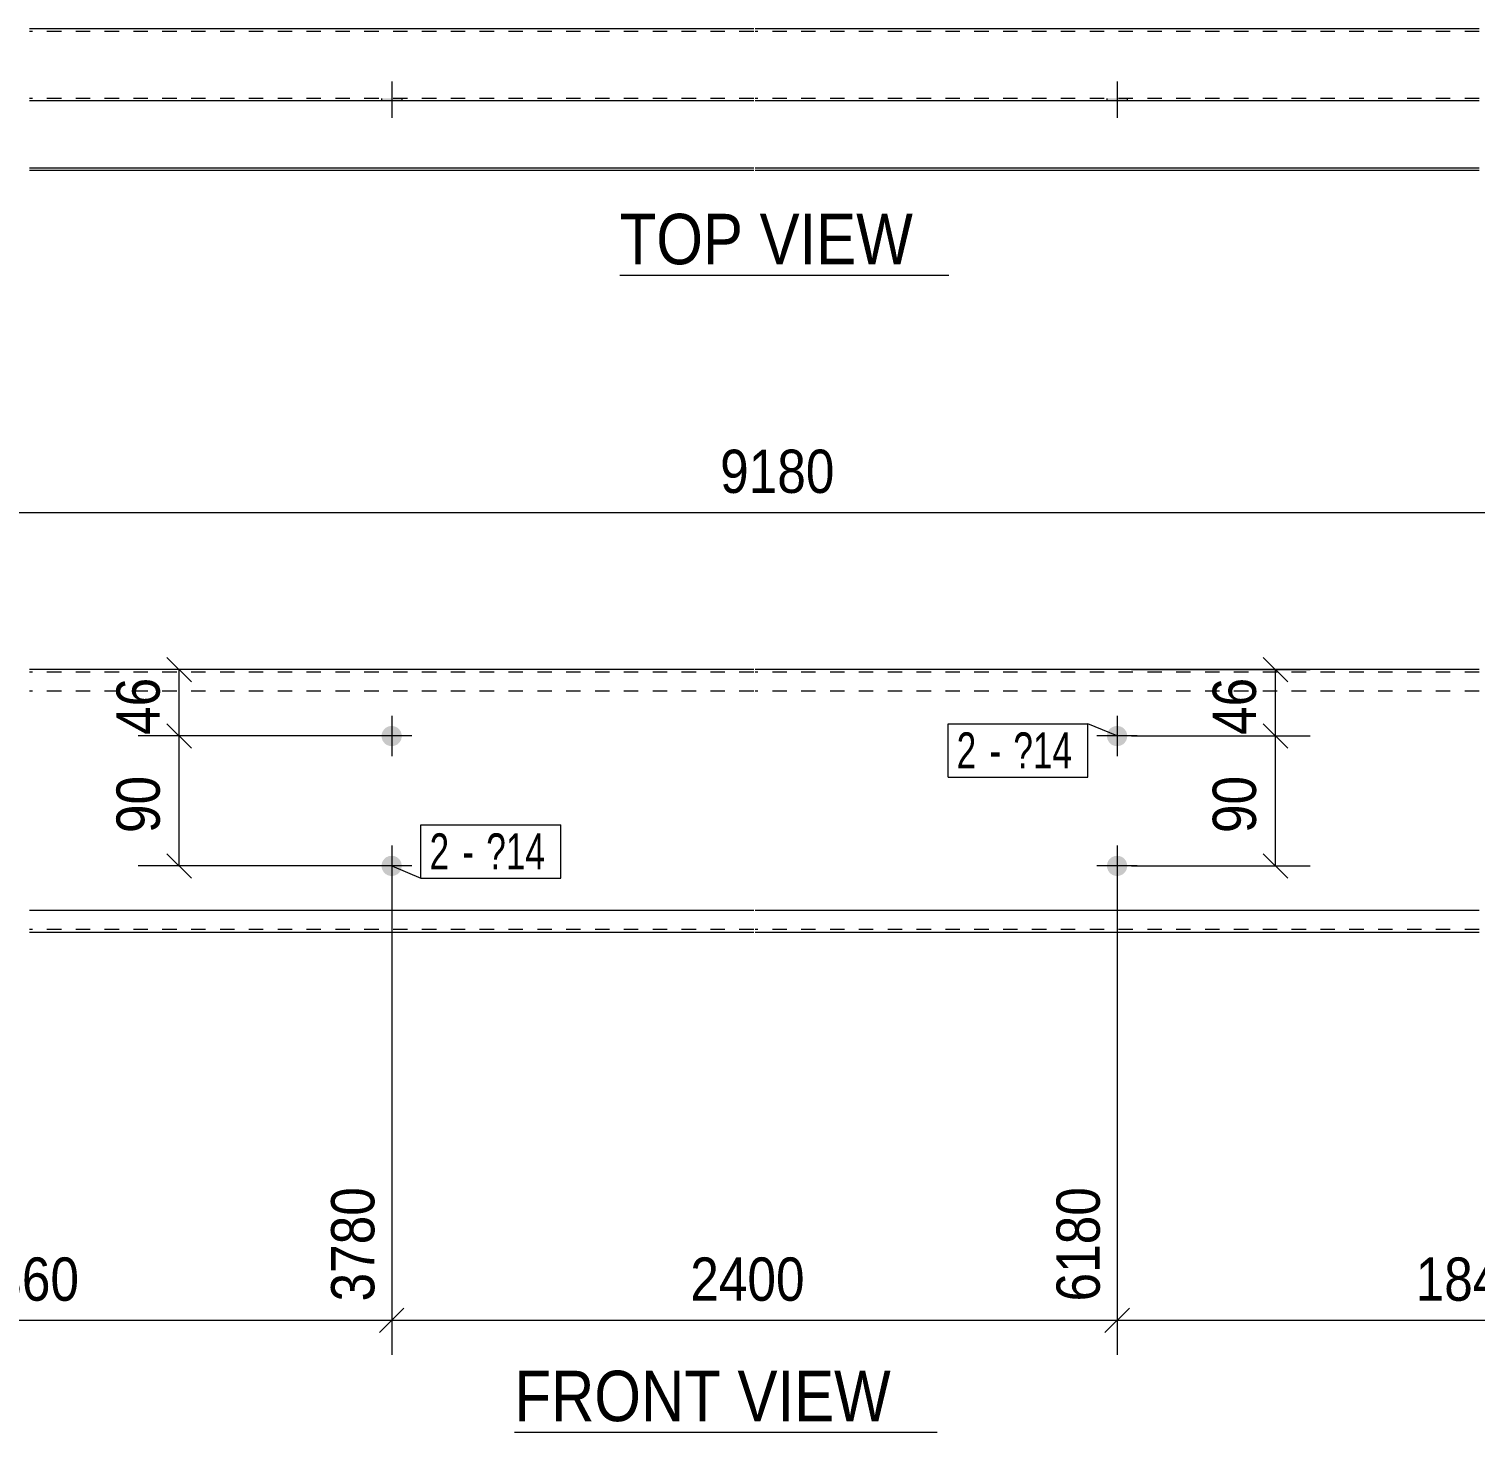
# Model space of a CAD drawing. Header units: millimetres. Extents: x 2 to 579, y 1 to 405.
# Drawn here: x 180 to 280.3, y 105.3 to 202.6 of the extents above; entities that cross this region are included whole.
import ezdxf

# ---------------------------------------------------------------- set-up
doc = ezdxf.new("R2010")
doc.units = ezdxf.units.MM
doc.linetypes.add('XKITLINE00', pattern=[0])
doc.linetypes.add('XKITLINE01', pattern=[4, 1, -1, 1, -1])
for name, color, linetype, lineweight in [('Bolt', 3, 'Continuous', 0), ('BoltMark', 7, 'Continuous', 0), ('Dimensions', 7, 'Continuous', 0), ('OtherObjectType', 7, 'Continuous', 0), ('Part', 2, 'Continuous', 0)]:
    doc.layers.add(name, color=color, linetype=linetype, lineweight=lineweight)
doc.styles.add('ARIAL', font='ARIAL.TTF')
doc.styles.add('ARIAL_NARROW', font='ARIALN.TTF')

# ---------------------------------------------------------------- blocks, each defined once
blk = doc.blocks.new('*A2')
at = {"layer": 'Bolt'}
for points in [[(205.88, 153.52), (205.87, 153.49), (205.87, 153.45), (205.86, 153.42), (205.86, 153.39), (205.85, 153.35), (205.84, 153.32), (205.83, 153.29), (205.81, 153.26), (205.8, 153.23), (205.78, 153.2), (205.76, 153.17), (205.74, 153.14), (205.72, 153.11), (205.7, 153.09), (205.67, 153.06), (205.65, 153.04), (205.62, 153.01), (205.6, 152.99), (205.57, 152.97), (205.54, 152.96), (205.51, 152.94), (205.48, 152.92), (205.45, 152.91), (205.41, 152.9), (205.38, 152.89), (205.35, 152.88), (205.31, 152.87), (205.28, 152.86), (205.25, 152.86), (205.21, 152.86), (205.18, 152.86), (205.14, 152.86), (205.11, 152.86), (205.08, 152.86), (205.04, 152.87), (205.01, 152.88), (204.98, 152.89), (204.94, 152.9), (204.91, 152.91), (204.88, 152.92), (204.85, 152.94), (204.82, 152.96), (204.79, 152.97), (204.76, 152.99), (204.73, 153.01), (204.71, 153.04), (204.68, 153.06), (204.66, 153.09), (204.64, 153.11), (204.62, 153.14), (204.6, 153.17), (204.58, 153.2), (204.56, 153.23), (204.55, 153.26), (204.53, 153.29), (204.52, 153.32), (204.51, 153.35), (204.5, 153.39), (204.49, 153.42), (204.49, 153.45), (204.48, 153.49), (204.48, 153.52), (204.48, 153.56), (204.48, 153.59), (204.48, 153.62), (204.49, 153.66), (204.49, 153.69), (204.5, 153.73), (204.51, 153.76), (204.52, 153.79), (204.53, 153.82), (204.55, 153.86), (204.56, 153.89), (204.58, 153.92), (204.6, 153.94), (204.62, 153.97), (204.64, 154), (204.66, 154.03), (204.68, 154.05), (204.71, 154.07), (204.73, 154.1), (204.76, 154.12), (204.79, 154.14), (204.82, 154.16), (204.85, 154.17), (204.88, 154.19), (204.91, 154.2), (204.94, 154.21), (204.98, 154.23), (205.01, 154.23), (205.04, 154.24), (205.08, 154.25), (205.11, 154.25), (205.14, 154.25), (205.18, 154.26), (205.21, 154.25), (205.25, 154.25), (205.28, 154.25), (205.31, 154.24), (205.35, 154.23), (205.38, 154.23), (205.41, 154.21), (205.45, 154.2), (205.48, 154.19), (205.51, 154.17), (205.54, 154.16), (205.57, 154.14), (205.6, 154.12), (205.62, 154.1), (205.65, 154.07), (205.67, 154.05), (205.7, 154.03), (205.72, 154), (205.74, 153.97), (205.76, 153.94), (205.78, 153.92), (205.8, 153.89), (205.81, 153.86), (205.83, 153.82), (205.84, 153.79), (205.85, 153.76), (205.86, 153.73), (205.86, 153.69), (205.87, 153.66), (205.87, 153.62), (205.88, 153.59), (205.88, 153.56)], [(205.88, 144.52), (205.87, 144.49), (205.87, 144.45), (205.86, 144.42), (205.86, 144.39), (205.85, 144.35), (205.84, 144.32), (205.83, 144.29), (205.81, 144.26), (205.8, 144.23), (205.78, 144.2), (205.76, 144.17), (205.74, 144.14), (205.72, 144.11), (205.7, 144.09), (205.67, 144.06), (205.65, 144.04), (205.62, 144.01), (205.6, 143.99), (205.57, 143.97), (205.54, 143.96), (205.51, 143.94), (205.48, 143.92), (205.45, 143.91), (205.41, 143.9), (205.38, 143.89), (205.35, 143.88), (205.31, 143.87), (205.28, 143.86), (205.25, 143.86), (205.21, 143.86), (205.18, 143.86), (205.14, 143.86), (205.11, 143.86), (205.08, 143.86), (205.04, 143.87), (205.01, 143.88), (204.98, 143.89), (204.94, 143.9), (204.91, 143.91), (204.88, 143.92), (204.85, 143.94), (204.82, 143.96), (204.79, 143.97), (204.76, 143.99), (204.73, 144.01), (204.71, 144.04), (204.68, 144.06), (204.66, 144.09), (204.64, 144.11), (204.62, 144.14), (204.6, 144.17), (204.58, 144.2), (204.56, 144.23), (204.55, 144.26), (204.53, 144.29), (204.52, 144.32), (204.51, 144.35), (204.5, 144.39), (204.49, 144.42), (204.49, 144.45), (204.48, 144.49), (204.48, 144.52), (204.48, 144.56), (204.48, 144.59), (204.48, 144.62), (204.49, 144.66), (204.49, 144.69), (204.5, 144.73), (204.51, 144.76), (204.52, 144.79), (204.53, 144.82), (204.55, 144.86), (204.56, 144.89), (204.58, 144.92), (204.6, 144.94), (204.62, 144.97), (204.64, 145), (204.66, 145.03), (204.68, 145.05), (204.71, 145.07), (204.73, 145.1), (204.76, 145.12), (204.79, 145.14), (204.82, 145.16), (204.85, 145.17), (204.88, 145.19), (204.91, 145.2), (204.94, 145.21), (204.98, 145.23), (205.01, 145.23), (205.04, 145.24), (205.08, 145.25), (205.11, 145.25), (205.14, 145.25), (205.18, 145.26), (205.21, 145.25), (205.25, 145.25), (205.28, 145.25), (205.31, 145.24), (205.35, 145.23), (205.38, 145.23), (205.41, 145.21), (205.45, 145.2), (205.48, 145.19), (205.51, 145.17), (205.54, 145.16), (205.57, 145.14), (205.6, 145.12), (205.62, 145.1), (205.65, 145.07), (205.67, 145.05), (205.7, 145.03), (205.72, 145), (205.74, 144.97), (205.76, 144.94), (205.78, 144.92), (205.8, 144.89), (205.81, 144.86), (205.83, 144.82), (205.84, 144.79), (205.85, 144.76), (205.86, 144.73), (205.86, 144.69), (205.87, 144.66), (205.87, 144.62), (205.88, 144.59), (205.88, 144.56)]]:
    blk.add_hatch(color=3, dxfattribs=at).paths.add_polyline_path(points, flags=17)
at = {"layer": 'Bolt', "color": 3, "linetype": 'XKITLINE00', "lineweight": 0}
for p, q in [((205.18, 154.96), (205.18, 152.16)), ((206.58, 153.56), (203.78, 153.56)), ((205.18, 145.96), (205.18, 143.16)), ((206.58, 144.56), (203.78, 144.56))]:
    blk.add_line(p, q, dxfattribs=at)
blk = doc.blocks.new('*A3')
at = {"layer": 'Bolt'}
for points in [[(256.17, 153.52), (256.17, 153.49), (256.16, 153.45), (256.16, 153.42), (256.15, 153.39), (256.14, 153.35), (256.13, 153.32), (256.12, 153.29), (256.11, 153.26), (256.09, 153.23), (256.07, 153.2), (256.05, 153.17), (256.03, 153.14), (256.01, 153.11), (255.99, 153.09), (255.97, 153.06), (255.94, 153.04), (255.92, 153.01), (255.89, 152.99), (255.86, 152.97), (255.83, 152.96), (255.8, 152.94), (255.77, 152.92), (255.74, 152.91), (255.71, 152.9), (255.68, 152.89), (255.64, 152.88), (255.61, 152.87), (255.58, 152.86), (255.54, 152.86), (255.51, 152.86), (255.47, 152.86), (255.44, 152.86), (255.4, 152.86), (255.37, 152.86), (255.34, 152.87), (255.3, 152.88), (255.27, 152.89), (255.24, 152.9), (255.2, 152.91), (255.17, 152.92), (255.14, 152.94), (255.11, 152.96), (255.08, 152.97), (255.06, 152.99), (255.03, 153.01), (255, 153.04), (254.98, 153.06), (254.95, 153.09), (254.93, 153.11), (254.91, 153.14), (254.89, 153.17), (254.87, 153.2), (254.85, 153.23), (254.84, 153.26), (254.83, 153.29), (254.81, 153.32), (254.8, 153.35), (254.79, 153.39), (254.79, 153.42), (254.78, 153.45), (254.78, 153.49), (254.77, 153.52), (254.77, 153.56), (254.77, 153.59), (254.78, 153.62), (254.78, 153.66), (254.79, 153.69), (254.79, 153.73), (254.8, 153.76), (254.81, 153.79), (254.83, 153.82), (254.84, 153.86), (254.85, 153.89), (254.87, 153.92), (254.89, 153.94), (254.91, 153.97), (254.93, 154), (254.95, 154.03), (254.98, 154.05), (255, 154.07), (255.03, 154.1), (255.06, 154.12), (255.08, 154.14), (255.11, 154.16), (255.14, 154.17), (255.17, 154.19), (255.2, 154.2), (255.24, 154.21), (255.27, 154.23), (255.3, 154.23), (255.34, 154.24), (255.37, 154.25), (255.4, 154.25), (255.44, 154.25), (255.47, 154.26), (255.51, 154.25), (255.54, 154.25), (255.58, 154.25), (255.61, 154.24), (255.64, 154.23), (255.68, 154.23), (255.71, 154.21), (255.74, 154.2), (255.77, 154.19), (255.8, 154.17), (255.83, 154.16), (255.86, 154.14), (255.89, 154.12), (255.92, 154.1), (255.94, 154.07), (255.97, 154.05), (255.99, 154.03), (256.01, 154), (256.03, 153.97), (256.05, 153.94), (256.07, 153.92), (256.09, 153.89), (256.11, 153.86), (256.12, 153.82), (256.13, 153.79), (256.14, 153.76), (256.15, 153.73), (256.16, 153.69), (256.16, 153.66), (256.17, 153.62), (256.17, 153.59), (256.17, 153.56)], [(256.17, 144.52), (256.17, 144.49), (256.16, 144.45), (256.16, 144.42), (256.15, 144.39), (256.14, 144.35), (256.13, 144.32), (256.12, 144.29), (256.11, 144.26), (256.09, 144.23), (256.07, 144.2), (256.05, 144.17), (256.03, 144.14), (256.01, 144.11), (255.99, 144.09), (255.97, 144.06), (255.94, 144.04), (255.92, 144.01), (255.89, 143.99), (255.86, 143.97), (255.83, 143.96), (255.8, 143.94), (255.77, 143.92), (255.74, 143.91), (255.71, 143.9), (255.68, 143.89), (255.64, 143.88), (255.61, 143.87), (255.58, 143.86), (255.54, 143.86), (255.51, 143.86), (255.47, 143.86), (255.44, 143.86), (255.4, 143.86), (255.37, 143.86), (255.34, 143.87), (255.3, 143.88), (255.27, 143.89), (255.24, 143.9), (255.2, 143.91), (255.17, 143.92), (255.14, 143.94), (255.11, 143.96), (255.08, 143.97), (255.06, 143.99), (255.03, 144.01), (255, 144.04), (254.98, 144.06), (254.95, 144.09), (254.93, 144.11), (254.91, 144.14), (254.89, 144.17), (254.87, 144.2), (254.85, 144.23), (254.84, 144.26), (254.83, 144.29), (254.81, 144.32), (254.8, 144.35), (254.79, 144.39), (254.79, 144.42), (254.78, 144.45), (254.78, 144.49), (254.77, 144.52), (254.77, 144.56), (254.77, 144.59), (254.78, 144.62), (254.78, 144.66), (254.79, 144.69), (254.79, 144.73), (254.8, 144.76), (254.81, 144.79), (254.83, 144.82), (254.84, 144.86), (254.85, 144.89), (254.87, 144.92), (254.89, 144.94), (254.91, 144.97), (254.93, 145), (254.95, 145.03), (254.98, 145.05), (255, 145.07), (255.03, 145.1), (255.06, 145.12), (255.08, 145.14), (255.11, 145.16), (255.14, 145.17), (255.17, 145.19), (255.2, 145.2), (255.24, 145.21), (255.27, 145.23), (255.3, 145.23), (255.34, 145.24), (255.37, 145.25), (255.4, 145.25), (255.44, 145.25), (255.47, 145.26), (255.51, 145.25), (255.54, 145.25), (255.58, 145.25), (255.61, 145.24), (255.64, 145.23), (255.68, 145.23), (255.71, 145.21), (255.74, 145.2), (255.77, 145.19), (255.8, 145.17), (255.83, 145.16), (255.86, 145.14), (255.89, 145.12), (255.92, 145.1), (255.94, 145.07), (255.97, 145.05), (255.99, 145.03), (256.01, 145), (256.03, 144.97), (256.05, 144.94), (256.07, 144.92), (256.09, 144.89), (256.11, 144.86), (256.12, 144.82), (256.13, 144.79), (256.14, 144.76), (256.15, 144.73), (256.16, 144.69), (256.16, 144.66), (256.17, 144.62), (256.17, 144.59), (256.17, 144.56)]]:
    blk.add_hatch(color=3, dxfattribs=at).paths.add_polyline_path(points, flags=17)
at = {"layer": 'Bolt', "color": 3, "linetype": 'XKITLINE00', "lineweight": 0}
for p, q in [((255.47, 154.96), (255.47, 152.16)), ((256.87, 153.56), (254.07, 153.56)), ((255.47, 145.96), (255.47, 143.16)), ((256.87, 144.56), (254.07, 144.56))]:
    blk.add_line(p, q, dxfattribs=at)
blk = doc.blocks.new('*A7')
at = {"layer": 'Part', "color": 2, "linetype": 'XKITLINE00', "lineweight": 0}
for p, q in [((230.28, 158.16), (180.08, 158.16)), ((280.57, 158.16), (230.38, 158.16)), ((230.28, 141.46), (180.08, 141.46)), ((280.57, 141.46), (230.38, 141.46)), ((180.08, 139.96), (230.28, 139.96)), ((230.38, 139.96), (280.57, 139.96))]:
    blk.add_line(p, q, dxfattribs=at)
at = {"layer": 'Part', "color": 7, "linetype": 'XKITLINE01', "lineweight": 0}
for p, q in [((230.28, 157.98), (180.08, 157.98)), ((280.57, 157.98), (230.38, 157.98)), ((230.28, 156.66), (180.08, 156.66)), ((280.57, 156.66), (230.38, 156.66)), ((230.28, 140.14), (180.08, 140.14)), ((280.57, 140.14), (230.38, 140.14))]:
    blk.add_line(p, q, dxfattribs=at)
blk = doc.blocks.new('*A9')
at = {"layer": 'Bolt'}
blk.add_hatch(color=3, dxfattribs=at).paths.add_polyline_path([(204.48, 197.58), (204.48, 197.76), (205.88, 197.76), (205.88, 197.58)], flags=17)
blk.add_hatch(color=3, dxfattribs=at).paths.add_polyline_path([(204.48, 197.58), (204.48, 197.76), (205.88, 197.76), (205.88, 197.58)], flags=17)
at = {"layer": 'Bolt', "color": 3, "linetype": 'XKITLINE00', "lineweight": 0}
for p, q in [((205.18, 198.92), (205.18, 196.42)), ((205.18, 198.92), (205.18, 196.42)), ((204.48, 197.76), (204.48, 197.58)), ((204.48, 197.76), (204.48, 197.58)), ((205.88, 197.76), (205.88, 197.58)), ((205.88, 197.76), (205.88, 197.58))]:
    blk.add_line(p, q, dxfattribs=at)
blk = doc.blocks.new('*A10')
at = {"layer": 'Bolt'}
blk.add_hatch(color=3, dxfattribs=at).paths.add_polyline_path([(254.77, 197.58), (254.77, 197.76), (256.17, 197.76), (256.17, 197.58)], flags=17)
blk.add_hatch(color=3, dxfattribs=at).paths.add_polyline_path([(254.77, 197.58), (254.77, 197.76), (256.17, 197.76), (256.17, 197.58)], flags=17)
at = {"layer": 'Bolt', "color": 3, "linetype": 'XKITLINE00', "lineweight": 0}
for p, q in [((255.47, 198.92), (255.47, 196.42)), ((255.47, 198.92), (255.47, 196.42)), ((254.77, 197.76), (254.77, 197.58)), ((254.77, 197.76), (254.77, 197.58)), ((256.17, 197.76), (256.17, 197.58)), ((256.17, 197.76), (256.17, 197.58))]:
    blk.add_line(p, q, dxfattribs=at)
blk = doc.blocks.new('*A14')
at = {"layer": 'Part', "color": 2, "linetype": 'XKITLINE00', "lineweight": 0}
for p, q in [((230.28, 202.58), (180.08, 202.58)), ((280.57, 202.58), (230.38, 202.58)), ((230.28, 197.58), (180.08, 197.58)), ((280.57, 197.58), (230.38, 197.58)), ((180.08, 192.94), (230.28, 192.94)), ((230.28, 192.76), (180.08, 192.76)), ((230.38, 192.94), (280.57, 192.94)), ((280.57, 192.76), (230.38, 192.76))]:
    blk.add_line(p, q, dxfattribs=at)
at = {"layer": 'Part', "color": 7, "linetype": 'XKITLINE01', "lineweight": 0}
for p, q in [((230.28, 202.4), (180.08, 202.4)), ((280.57, 202.4), (230.38, 202.4)), ((230.28, 197.76), (180.08, 197.76)), ((280.57, 197.76), (230.38, 197.76))]:
    blk.add_line(p, q, dxfattribs=at)
blk = doc.blocks.new('*A25')
at = {"layer": 'Dimensions', "color": 7, "linetype": 'XKITLINE00', "lineweight": 0}
for p, q in [((265.6, 154.4), (267.3, 152.71)), ((256.47, 153.56), (268.85, 153.56)), ((266.45, 144.56), (266.45, 153.56)), ((265.6, 145.4), (267.3, 143.71)), ((256.47, 144.56), (268.85, 144.56))]:
    blk.add_line(p, q, dxfattribs=at)
at = {"layer": 'Dimensions', "color": 3}
for p in [(266.45, 153.56), (266.45, 144.56)]:
    blk.add_point(p, dxfattribs=at)
at = {"layer": 'Dimensions', "color": 3, "style": 'ARIAL', "width": 0.85}
blk.add_text('90', height=3, rotation=90.0002, dxfattribs=at).set_placement((265.1, 146.83))
blk = doc.blocks.new('*A26')
at = {"layer": 'Dimensions', "color": 7, "linetype": 'XKITLINE00', "lineweight": 0}
for p, q in [((265.6, 159), (267.3, 157.31)), ((256.47, 158.16), (268.85, 158.16)), ((266.45, 153.56), (266.45, 158.16)), ((265.6, 154.4), (267.3, 152.71)), ((256.47, 153.56), (268.85, 153.56))]:
    blk.add_line(p, q, dxfattribs=at)
at = {"layer": 'Dimensions', "color": 3}
for p in [(266.45, 158.16), (266.45, 153.56)]:
    blk.add_point(p, dxfattribs=at)
at = {"layer": 'Dimensions', "color": 3, "style": 'ARIAL', "width": 0.85}
blk.add_text('46', height=3, rotation=90.0002, dxfattribs=at).set_placement((265.1, 153.63))
blk = doc.blocks.new('*A27')
at = {"layer": 'Dimensions', "color": 7, "linetype": 'XKITLINE00', "lineweight": 0}
for p, q in [((189.6, 154.4), (191.3, 152.71)), ((204.18, 153.56), (187.6, 153.56)), ((190.45, 144.56), (190.45, 153.56)), ((189.6, 145.4), (191.3, 143.71)), ((204.18, 144.56), (187.6, 144.56))]:
    blk.add_line(p, q, dxfattribs=at)
at = {"layer": 'Dimensions', "color": 3}
for p in [(190.45, 153.56), (190.45, 144.56)]:
    blk.add_point(p, dxfattribs=at)
at = {"layer": 'Dimensions', "color": 3, "style": 'ARIAL', "width": 0.85}
blk.add_text('90', height=3, rotation=90.0002, dxfattribs=at).set_placement((189.1, 146.83))
blk = doc.blocks.new('*A28')
at = {"layer": 'Dimensions', "color": 7, "linetype": 'XKITLINE00', "lineweight": 0}
for p, q in [((189.6, 159), (191.3, 157.31)), ((204.18, 158.16), (187.6, 158.16)), ((190.45, 153.56), (190.45, 158.16)), ((189.6, 154.4), (191.3, 152.71)), ((204.18, 153.56), (187.6, 153.56))]:
    blk.add_line(p, q, dxfattribs=at)
at = {"layer": 'Dimensions', "color": 3}
for p in [(190.45, 158.16), (190.45, 153.56)]:
    blk.add_point(p, dxfattribs=at)
at = {"layer": 'Dimensions', "color": 3, "style": 'ARIAL', "width": 0.85}
blk.add_text('46', height=3, rotation=90.0002, dxfattribs=at).set_placement((189.1, 153.63))
blk = doc.blocks.new('*A31')
at = {"layer": 'Dimensions', "color": 7, "linetype": 'XKITLINE00', "lineweight": 0}
blk.add_line((46.45, 169.06), (418.35, 169.06), dxfattribs=at)
at = {"layer": 'Dimensions', "color": 3, "style": 'ARIAL', "width": 0.85}
blk.add_text('9180', height=3, dxfattribs=at).set_placement((227.95, 170.41))
blk = doc.blocks.new('*A36')
at = {"layer": 'Dimensions', "color": 7, "linetype": 'XKITLINE00', "lineweight": 0}
for p, q in [((154.88, 143.56), (154.88, 110.66)), ((205.18, 143.56), (205.18, 110.66)), ((155.73, 113.9), (154.04, 112.21)), ((206.03, 113.9), (204.33, 112.21)), ((154.88, 113.06), (205.18, 113.06))]:
    blk.add_line(p, q, dxfattribs=at)
at = {"layer": 'Dimensions', "color": 3}
for p in [(154.88, 113.06), (205.18, 113.06)]:
    blk.add_point(p, dxfattribs=at)
at = {"layer": 'Dimensions', "color": 3, "style": 'ARIAL', "width": 0.85}
blk.add_text('3780', height=3, rotation=90.0002, dxfattribs=at).set_placement((203.98, 114.36))
blk.add_text('2360', height=3, dxfattribs=at).set_placement((175.58, 114.41))
blk = doc.blocks.new('*A37')
at = {"layer": 'Dimensions', "color": 7, "linetype": 'XKITLINE00', "lineweight": 0}
for p, q in [((205.18, 143.56), (205.18, 110.66)), ((255.47, 143.56), (255.47, 110.66)), ((206.03, 113.9), (204.33, 112.21)), ((256.32, 113.9), (254.62, 112.21)), ((205.18, 113.06), (255.47, 113.06))]:
    blk.add_line(p, q, dxfattribs=at)
at = {"layer": 'Dimensions', "color": 3}
for p in [(205.18, 113.06), (255.47, 113.06)]:
    blk.add_point(p, dxfattribs=at)
at = {"layer": 'Dimensions', "color": 3, "style": 'ARIAL', "width": 0.85}
blk.add_text('6180', height=3, rotation=90.0002, dxfattribs=at).set_placement((254.27, 114.36))
blk.add_text('2400', height=3, dxfattribs=at).set_placement((225.88, 114.41))
blk = doc.blocks.new('*A38')
at = {"layer": 'Dimensions', "color": 7, "linetype": 'XKITLINE00', "lineweight": 0}
for p, q in [((255.47, 143.56), (255.47, 110.66)), ((305.77, 143.56), (305.77, 110.66)), ((256.32, 113.9), (254.62, 112.21)), ((306.61, 113.9), (304.92, 112.21)), ((255.47, 113.06), (305.77, 113.06))]:
    blk.add_line(p, q, dxfattribs=at)
at = {"layer": 'Dimensions', "color": 3}
for p in [(255.47, 113.06), (305.77, 113.06)]:
    blk.add_point(p, dxfattribs=at)
at = {"layer": 'Dimensions', "color": 3, "style": 'ARIAL', "width": 0.85}
blk.add_text('8020', height=3, rotation=90.0002, dxfattribs=at).set_placement((304.57, 114.36))
blk.add_text('1840', height=3, dxfattribs=at).set_placement((276.17, 114.41))
blk = doc.blocks.new('*A45')
at = {"layer": 'BoltMark', "color": 7, "linetype": 'XKITLINE00', "lineweight": 0}
for p, q in [((243.75, 154.41), (253.44, 154.41)), ((243.75, 150.71), (243.75, 154.41)), ((253.44, 150.71), (253.44, 154.41)), ((255.47, 153.56), (253.44, 154.41)), ((243.75, 150.71), (253.44, 150.71))]:
    blk.add_line(p, q, dxfattribs=at)
at = {"layer": 'BoltMark', "color": 3, "style": 'ARIAL_NARROW', "width": 0.85}
for s, p in [('2', (244.35, 151.31)), ('?14', (248.28, 151.31)), ('-', (246.62, 151.31))]:
    blk.add_text(s, height=2.5, dxfattribs=at).set_placement(p)
blk = doc.blocks.new('*A46')
at = {"layer": 'BoltMark', "color": 7, "linetype": 'XKITLINE00', "lineweight": 0}
for p, q in [((207.21, 147.41), (216.9, 147.41)), ((207.21, 143.71), (207.21, 147.41)), ((216.9, 143.71), (216.9, 147.41)), ((205.18, 144.56), (207.21, 143.71)), ((207.21, 143.71), (216.9, 143.71))]:
    blk.add_line(p, q, dxfattribs=at)
at = {"layer": 'BoltMark', "color": 3, "style": 'ARIAL_NARROW', "width": 0.85}
for s, p in [('2', (207.81, 144.31)), ('?14', (211.74, 144.31)), ('-', (210.08, 144.31))]:
    blk.add_text(s, height=2.5, dxfattribs=at).set_placement(p)
blk = doc.blocks.new('*A49')
at = {"layer": 'OtherObjectType', "color": 7, "linetype": 'XKITLINE00', "lineweight": 0}
blk.add_line((213.69, 105.31), (242.99, 105.31), dxfattribs=at)
at = {"layer": 'OtherObjectType', "color": 7, "style": 'ARIAL', "width": 0.85}
blk.add_text('FRONT VIEW', height=3.5, dxfattribs=at).set_placement((213.69, 106.06))
blk = doc.blocks.new('*A51')
at = {"layer": 'OtherObjectType', "color": 7, "linetype": 'XKITLINE00', "lineweight": 0}
blk.add_line((220.99, 185.51), (243.81, 185.51), dxfattribs=at)
at = {"layer": 'OtherObjectType', "color": 7, "style": 'ARIAL', "width": 0.85}
blk.add_text('TOP VIEW', height=3.5, dxfattribs=at).set_placement((220.99, 186.26))

msp = doc.modelspace()

# ---------------------------------------------------------------- block references
at = {"lineweight": 0}
for name in ['*A9', '*A10', '*A51', '*A31', '*A28', '*A26', '*A27', '*A2', '*A45', '*A3', '*A25', '*A46', '*A36', '*A37', '*A38', '*A49']:
    msp.add_blockref(name, (0, 0), dxfattribs=at)
at = {"layer": 'Part', "lineweight": 0}
for name in ['*A14', '*A7']:
    msp.add_blockref(name, (0, 0), dxfattribs=at)

doc.saveas('drawing.dxf')
